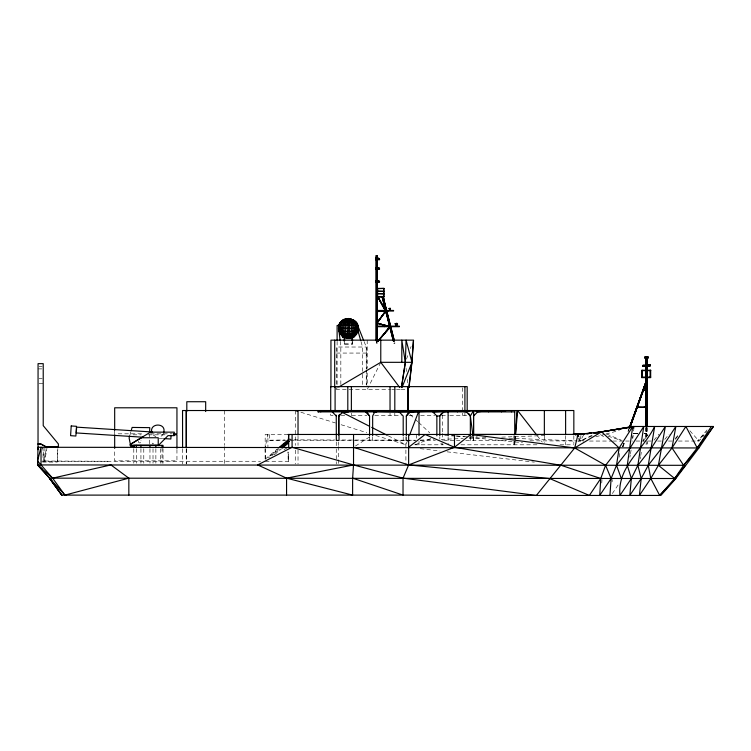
<?xml version="1.0" encoding="UTF-8"?>
<svg xmlns="http://www.w3.org/2000/svg" width="751" height="751" viewBox="0 0 751 751"><rect width="100%" height="100%" fill="white"/><g stroke="black" fill="none" stroke-linecap="round" stroke-linejoin="round"><path stroke-width="0.56" stroke-dasharray="3.75 2.82" d="M43.051 447.277L43.051 461.011L44.731 461.264L47.097 447.277L43.051 461.011L110.097 461.264M44.9 447.277L44.9 461.264L42.3 447.277M42.563 462.081L57.301 462.081L57.827 448.591M366.291 385.113L366.291 370.093M366.291 369.088L366.291 347.018L336.42 347.018L336.42 387.403M149.43 443.766L149.609 434.557M646.536 433.355L644.114 433.402M601.776 483.024L601.992 479.636M514.717 441.372L514.717 444.799L514.942 441.372M515.017 440.227L515.327 435.655M612.093 481.889L612.262 479.636M514.717 444.799L515.008 441.372M515.102 440.227L515.486 435.655M632.736 438.8L633.037 435.439M633.647 428.727L633.853 426.484M632.736 437.786L633.027 435.524M633.6 431.008L634.032 427.61M580.964 435.392L580.157 441.044L577.819 441.034L583.658 441.044M643.072 441.175L643.391 438.913M138.475 441.015C137.724 444.573 143.657 442.639 140.953 440.208M153.504 444.001L152.857 443.109L152.209 444.001M619.134 457.209L619.866 452.581M629.892 457.209L630.277 454.899M630.474 453.745L631.253 449.117M376.514 342.559L378.147 340.935M640.162 458.805L640.547 456.636M640.744 455.547L641.335 452.29M376.335 342.606L378.1 340.888L376.345 342.578M376.542 342.785L378.128 340.926M646.573 433.609L644.114 433.609M130.007 434.791L130.918 431.637M622.917 446.967L624.616 442.527M628.033 431.412L628.775 429.159M623.884 443.484L622.607 446.854L623.274 444.564M622.729 446.911L624.466 442.452M629.066 429.206L628.118 431.431M406.488 359.156L408.413 353.871M410.328 348.595L411.097 346.483M375.735 435.449L405.897 444.799L407.54 440.508M380.776 362.32L367.286 389.384L367.192 385.864M583.574 435.092L580.157 441.044L576.965 436.922M612.337 493.567L619.293 483.212M163.568 433.505L162.038 435.608L159.794 436.904M642.978 441.044L647.972 435.045M653.961 440.189L659.002 434.191M675.318 438.471L678.923 434.191M675.28 439.326L678.895 435.045M664.766 439.326L669.113 434.191M707.113 429.91L697.604 441.044L707.095 431.337M678.416 441.044L698.984 441.044L704.278 435.045M633.562 433.609L637.186 433.609L633.675 433.552M265.216 459.171L277.551 448.779M274.509 454.721L281.559 448.779M637.083 433.402L633.562 433.402M355.439 446.056L370.525 436.303M284.066 449.708L287.013 447.887M335.706 388.793L337.706 387.619M592.145 435.148L580.157 441.044L579.096 437.711M591.91 435.984L580.157 441.044L584.635 439.833M415.172 444.714L431.496 438.312M595.815 436.8L604.771 434.369M605.888 434.069L619.312 430.426M420.213 440.114L434.181 439.607M441.166 439.354L463.283 438.537M469.103 438.331L486.573 437.692M501.706 437.138L544.785 435.561M269.318 434.472L269.318 440.246L284.995 439.983M376.232 343.235L377.359 343.235M344.587 343.883L352.125 343.883M336.42 353.064L366.291 353.064M39.099 366.375L42.187 366.375M38.066 368.891L43.22 368.891M39.099 378.729L42.187 378.729M39.099 383.31L43.22 383.31M335.875 389.384L390.651 389.384M391.806 389.384L395.317 389.384M396.472 389.384L401.147 389.384M401.147 389.694L408.769 389.694M333.04 415.434L330.712 415.434L330.712 413.134M341.217 415.434L344.718 415.434M351.721 415.434L366.901 415.434M374.805 415.434L401.391 415.434M408.929 415.434L414.993 415.434M420.598 415.434L434.726 415.434M441.616 415.434L448.657 415.434M449.783 415.434L467.178 415.434M637.139 433.665L633.544 433.515L637.205 433.487M644.095 433.524L646.592 433.487M118.132 433.815L143.507 433.815M150.425 433.815L172.326 433.815M287.962 434.472L265.178 434.472L265.178 447.277L267.919 434.472L267.919 447.277M133.124 434.829L141.197 434.829M148.116 434.829L166.562 434.829M289.013 439.138L291.012 439.138M289.933 439.879L291.876 439.879M269.318 440.246L285.699 440.246M290.374 440.246L334.833 440.246M340.682 440.246L415.547 440.246L340.747 440.002M589.469 441.044L611.633 441.044M612.75 441.044L623.292 441.044M625.63 441.044L632.53 441.044M636.013 441.044L646.404 441.044M647.54 441.044L653.248 441.044M657.604 441.044L663.311 441.044M668.484 441.044L673.159 441.044M645.804 444.048L647.109 444.048L647.109 441.71M414.646 444.799L443.456 444.799M460.964 444.799L537.509 444.799M560.021 444.799L573.839 444.799M272.688 455.557L269.787 455.557L272.688 455.857M269.975 457.002L268.041 457.312M41.662 461.264L260.55 461.264M265.403 461.264L288.675 461.264L288.224 451.942M293.998 439.851L334.908 439.983M420.222 440.264L435.392 440.33M443.569 440.377L455.247 440.433M456.411 440.433L459.912 440.452M465.751 440.48L506.606 440.687M529.962 440.799L576.655 441.025M633.553 433.477L637.064 433.524M633.957 433.59L637.092 433.637M444.733 435.599L455.247 436.021M456.411 436.068L477.42 436.913M508.943 438.18L576.655 440.903M159.165 438.265L162.667 438.49M451.736 435.524L455.209 435.88M456.373 435.993L464.493 436.819M469.131 437.289L522.489 442.677M420.278 448.657L440.067 450.994M447.042 451.82L534.327 462.147M300.879 412.252L335.519 422.991M341.104 424.719L366.798 432.679M608.038 436.171L621.115 440.349M606.705 434.04L621.218 440.17M155.926 436.904L152.81 434.641M388.286 435.833L405.897 444.799M600.453 434.538L604.292 437.091M410.149 414.514L414.402 418.495M415.256 419.293L417.809 421.686M418.664 422.484L429.722 432.839M440.79 443.203L442.489 444.799L442.489 441.372M689.887 430.764L698.984 441.044M537.312 435.777L542.241 442.095M575.05 434.454L576.327 436.106M364.104 341.592L366.244 346.971L366.244 368.872M361.006 341.592L362.536 346.971L362.536 387.319M473.111 436.932L473.571 440.424L470.351 440.424L470.351 436.932M406.019 368.028L406.432 371.445M407.389 379.433L407.802 382.85M340.184 341.311L340.832 346.971L340.832 386.164M288.675 461.264L288.037 451.942L288.187 461.264M265.366 458.927L265.122 447.277L265.122 458.927M337.115 341.311L337.124 385.01M647.109 427.695L647.109 435.871M646.996 427.695L646.902 435.871M646.996 441.71L646.996 444.048M646.667 427.695L646.667 437.035M646.254 427.695L646.254 437.035M646.01 427.695L646.01 437.035M645.804 427.695L645.804 438.209M573.839 435.655L573.839 443.653M565.616 435.655L565.625 444.799M544.353 435.655L544.353 442.508M514.717 435.655L514.717 440.227M513.872 435.655L513.872 440.227M513.872 441.372L513.872 444.799M464.907 413.134L464.907 415.434M462.625 387.779L462.625 411.98M462.625 413.134L462.625 415.434M448.112 436.8L448.112 444.799M442.489 415.096L442.489 432.229M442.489 433.374L442.489 440.227M439.814 436.932L439.814 439.26M419.02 441.372L419.02 444.799M416.721 434.472L416.721 439.091M406.319 436.932L406.319 440.424L403.193 440.424L403.193 436.932M405.897 436.8L405.897 464.034M394.81 413.134L394.81 415.434M390.032 413.134L390.032 415.434M372.656 436.932L372.656 440.424L369.548 440.424L369.548 436.932M367.192 340.147L367.286 368.281M367.192 372.975L367.286 384.69M366.244 370.027L366.244 385.01M352.519 341.639L352.519 344.183L344.202 344.183L344.202 341.639M352.125 341.639L352.125 344.183M351.374 413.134L351.374 415.434M344.587 341.639L344.587 344.183M338.57 441.917L338.57 445.399M338.57 446.563L338.57 464.005M336.26 441.917L336.26 447.727M336.26 448.891L336.26 460.513M336.26 461.677L336.26 464.005M298.025 436.106L298.025 445.399M298.025 450.056L298.025 464.005M295.293 410.525L295.256 445.399M295.293 450.056L295.256 464.005M224.361 410.525L224.371 445.399M224.361 446.563L224.371 464.005M186.323 448.891L186.323 464.005M186.229 448.891L186.229 464.005M182.54 448.891L182.587 464.005M176.945 449.539L176.945 460.851L114.678 460.851L114.678 449.539M163.014 448.713L163.014 463.226M162.047 447.596L162.047 463.226M160.489 448.713L160.489 463.226M155.87 448.713L155.87 463.226M153.016 448.713L153.016 463.226M149.965 448.713L149.965 463.226M143.788 448.713L143.788 463.226M140.935 448.713L140.935 463.226M136.316 448.713L136.316 463.226M133.791 448.713L133.791 463.226M114.678 430.417L114.678 433.815M57.301 450.478L57.301 462.081M393.918 343.235L395.026 342.972L393.946 343.216M623.696 443.512L622.513 446.807L623.705 443.512M279.672 449.736L276.762 450.046L279.672 449.736M277.926 451.191L275.016 451.501L277.926 451.191M276.18 452.646L273.27 452.956L276.18 452.646M274.434 454.102L271.533 454.411L274.434 454.102M473.571 440.424L473.571 436.979L473.571 440.424"/><path stroke-width="1.13" d="M128.834 495.106L128.843 478.162L64.905 495.106L37.55 464.935L38.01 447.277L698.909 447.953L713.45 426.484L632.717 426.484L594.848 432.914M51.828 480.706L37.691 464.935L37.55 461.011L41.023 447.277L41.023 464.935L52.589 478.162L64.905 495.106M286.563 495.106L286.572 478.162L257.687 464.935L292.083 447.277L353.524 464.935L403.034 478.162L536.364 495.444L660.861 495.444L675.834 478.509L698.909 447.953L683.626 465.31L674.68 478.509L659.697 495.444L650.807 478.509L648.254 465.31L654.656 426.484C643.363 449.877 617.097 466.822 619.969 495.444L631.356 478.509L637.871 465.31L651.464 447.953L665.358 426.484L658.411 465.31L650.807 478.509L639.411 495.444L641.194 478.509L637.871 465.31L643.767 426.484L630.098 447.953L616.505 465.31L611.117 478.509L599.73 495.444L600.762 478.509L605.578 465.31L619.162 447.953L632.717 426.484L627.282 465.31L631.356 478.509L629.807 495.444L641.194 478.509L648.254 465.31L661.847 447.953L675.862 426.484L672.004 447.953L658.411 465.31L674.68 478.509L685.316 465.31L37.55 464.935L37.691 461.011M353.524 464.935L352.632 478.162L352.613 495.106L286.572 478.162L353.524 464.935L353.552 434.472M629.376 427.695L633.853 426.484L601.523 431.853L574.684 447.953L536.364 495.444L403.024 495.106L403.034 478.162L408.638 464.935L408.638 434.472M386.774 313.449L383.245 296.748L386.493 312.5M149.656 432.247L149.749 427.648L132.12 427.432L131.218 430.586M376.608 311.477L386.54 310.876L376.664 311.656M376.626 322.855L376.88 323.465M376.533 323.043L390.36 326.835L377.95 341.001M386.521 313.552L383.414 297.875M288.375 440.293L288.684 434.472L288.684 447.277M171.059 435.533L170.843 439.016L163.831 438.565M515.402 434.519L516.998 410.525M411.905 361.156L413.313 341.32M409.042 387.413L411.97 362.32L413.548 340.147L330.947 340.147L330.947 387.037M609.934 495.444L611.117 478.509L605.578 465.31L574.684 447.953L470.661 434.472L454.477 447.277L408.638 464.935L353.552 447.277M515.58 434.519L517.608 410.525L536.608 434.876M376.608 311.524L386.155 310.811L376.983 323.23L376.514 322.977L380.053 324.028L376.72 322.986M376.777 323.296L379.02 320.499M646.583 407.427L636.848 407.145M163.671 432.548C166.806 422.719 149.44 422.522 151.749 432.266M408.882 387.413L411.82 362.32M401.494 387.413L405.343 362.32L406.084 340.147L411.97 362.32L401.973 387.591M401.494 387.131L405.343 362.32L401.813 340.147L401.813 362.32M338.494 328.375C340.907 307.722 369.792 324.582 353.449 337.359L348.361 337.847L343.207 337.359C341.01 334.73 338.354 332.139 338.494 328.375L358.227 328.375M386.324 331.407L390.229 326.469L378.241 341.01L390.351 326.741M390.304 326.535L379.753 324.066M574.684 447.953L578.035 434.388L601.523 431.853L629.629 427.375M129.707 435.843L129.106 437.946L130.74 446.178L134.232 446.16M386.803 312.979L377.903 296.795L386.878 312.932M376.814 323.099L380.053 324.028M378.673 320.414L385.817 310.67L383.16 310.839L385.901 310.614L378.87 320.546M393.355 341.038L382.184 297.368L383.282 297.133M629.958 427.159L646.348 380.813L629.216 428.117M646.236 380.785L646.677 381.029L629.329 428.145L646.348 380.813M629.432 428.22L646.414 380.832M630.014 427.178L646.677 381.029L629.742 428.23M629.272 428.145L646.677 381.029L646.123 380.795M409.586 435.158L419.02 410.525L419.02 435.655M352.454 336.354L352.003 337.359L348.361 337.847L343.273 337.359C323.737 313.101 372.89 312.951 353.514 337.359L348.361 337.847L343.46 337.359C324.61 313.036 372.111 313.036 353.261 337.359L348.361 337.847L343.77 337.359C326.084 313.036 370.628 313.036 352.951 337.359L348.361 337.847L344.193 337.359C328.112 313.045 368.61 313.045 352.529 337.359L348.361 337.847L344.718 337.359C330.459 313.636 365.784 312.942 352.125 336.251M646.564 390.464L642.856 390.389M470.351 435.768L470.351 415.998L473.562 410.59L477.674 411.886L514.717 411.886M390.182 326.816L379.762 323.925M377.903 296.955L386.709 313.026M336.26 415.172L336.326 440.424L339.011 440.424L339.011 415.998L340.156 414.186M406.319 435.768L406.319 415.998L408.6 412.374L419.02 410.59M441.532 413.275L439.814 415.998L439.814 435.768M711.366 426.484L697.21 447.953L683.626 465.31L672.004 447.953L685.888 426.484L697.21 447.953L713.45 426.484M378.739 320.48L385.93 310.886M377.856 340.963L390.323 326.704L379.781 323.878M385.986 331.36L390.267 326.676L386.005 331.398M379.593 339.161L378.1 340.888L379.63 339.199M659.697 495.444L675.834 478.509L49.416 478.162L61.732 495.106L403.024 495.106L352.632 478.162M158.236 445.634L167.999 435.627L174.26 435.674L174.288 432.144L150.482 432.144L130.214 444.367L130.214 445.634L134.88 445.634M348.361 318.508L347.45 320.395L346.887 325.324L347.553 337.359L348.361 337.847L351.384 337.359C354.866 331.951 355.655 323.362 350.154 318.997L348.361 318.508L346.568 318.997C341.067 323.362 341.855 331.951 345.329 337.359L348.361 337.847L350.698 337.359C353.289 331.707 354.172 323.953 349.741 318.997L348.361 318.508L346.971 318.997C342.54 323.953 343.432 331.707 346.023 337.359L348.361 337.847L349.947 337.359C351.646 331.473 352.444 324.516 349.299 318.997L348.361 318.508L347.413 318.997C344.277 324.516 345.075 331.473 346.765 337.359L348.361 337.847L349.168 337.359L349.609 334.176L349.609 322.573L348.361 318.508L348.361 337.847M339.011 415.998L343.113 411.886M406.319 415.998L410.421 411.886L457.397 410.59L466.249 411.886L473.562 410.59L473.571 435.768M473.571 415.998L477.674 411.886L488.629 410.59L488.629 411.886M278.433 448.037L289.013 439.138M282.442 448.037L288.609 442.846M408.638 447.277L425.113 434.472L454.477 447.277L561.091 465.31L600.762 478.509L589.375 495.444L549.591 478.509L408.638 464.935M338.71 387.028L380.776 362.32L411.97 362.32M330.806 410.938L318.105 410.59L318.105 411.886L320.808 410.59L399.091 411.886L457.397 410.59L457.397 411.886M376.758 411.886L374.345 412.675L372.656 415.998L372.656 435.768M334.242 411.238L336.26 410.59M64.746 495.106L66.989 494.505M629.667 427.225L597.139 432.689M631.92 426.859L634.173 426.484M631.882 427.019L635.252 426.484M587.62 433.646L591.093 433.205M593.412 432.905L601.523 431.853L619.162 447.953L616.505 465.31L621.321 478.509M575.05 434.454L584.409 433.937M586.606 433.721L590.99 433.28M594.285 432.951L597.571 432.623L594.125 432.933M581.124 434.266L572.957 434.275L584.55 433.928M586.841 433.702L591.413 433.252M470.661 434.472L578.035 434.388L591.826 433.139M383.141 310.876L385.873 310.651M495.425 410.59L487.652 411.163L495.547 410.59L505.592 411.21M376.655 311.299L386.089 310.642M342.325 412.299L348.52 411.886L345.967 410.59M373.594 412.055L375.707 411.942M573.36 434.388L584.147 434.097M376.232 255.556L376.232 340.898L376.213 255.556L377.359 255.556L377.368 340.898M375.631 258.335L376.242 258.335M375.631 267.797L376.242 267.797M378.889 267.797L378.288 267.797L378.279 268.698L378.889 268.698L378.889 267.797L378.748 268.698M376.242 268.698L375.584 269.215L379.546 269.215L379.546 268.68L375.584 268.68L375.725 267.797M376.242 280.752L375.631 280.752L375.678 281.653M377.049 288.412L384.071 288.412L384.052 297.114L377.115 297.114M377.049 288.703L384.043 288.412M377.049 291.059L383.949 291.35M377.049 291.35L384.071 291.35M377.049 293.491L383.949 293.782M377.049 293.782L384.071 293.782M377.115 296.523L384.052 296.523M389.469 310.069L390.229 310.069L390.229 308.483M377.18 310.454L393.571 310.454L393.571 311.017L377.18 311.017M345.31 318.997L351.402 318.997M342.559 320.395L354.153 320.395M340.381 322.573L356.34 322.573M338.973 325.324L357.739 325.324M377.18 326.131L399.344 326.131L399.344 326.694L377.18 326.694M338.973 331.426L357.739 331.426M340.381 334.176L356.34 334.176M342.559 336.354L354.153 336.354M343.207 337.359L353.514 337.359M649.23 365.821L649.23 364.61L649.915 364.61M641.673 370.618L650.676 370.618M641.673 377.086L650.676 377.086M636.839 407.295L646.592 407.361L636.829 407.389M318.105 411.886L466.249 411.886L470.351 415.998L472.961 435.768M436.857 415.998L439.814 415.998L443.916 411.886L457.397 410.59L432.754 411.886L436.857 415.998L436.857 435.768M173.481 433.815L176.945 433.815L176.945 407.793L114.678 407.793L114.678 430.417M287.962 434.472L501.152 434.463M173.481 434.829L176.945 434.829L176.945 448.403M289.163 441.025L287.22 441.025L289.163 441.325M38.029 444.094L40.976 444.094L45.858 446.714L58.381 446.685L58.381 443.963L43.22 425.648L43.22 363.653L38.066 363.653L38.029 449.708M49.416 478.162L61.864 495.106M38.066 443.963L40.92 444.038L45.858 446.685M152.537 432.013L76.649 427.141L76.283 432.942L142.821 437.213M318.105 410.59L324.62 411.191M405.897 410.59L407.709 411.107M295.293 410.525L297.527 411.219M341.677 412.111L369.642 426.343M371.717 427.394L387.253 435.308M128.843 478.162L110.932 464.935L52.589 478.162L37.55 464.935M37.691 464.935L42.028 468.831M399.091 411.886L403.193 415.998L403.193 435.768M369.548 415.998L365.446 411.886L367.267 412.374L369.548 415.998L369.548 435.768M332.224 411.886L336.326 415.998M37.55 461.011L41.023 464.935M399.739 387.516L380.776 362.32L380.776 340.147M49.547 478.162L61.732 495.106M468.643 413.275L470.351 415.998M377.762 296.927L386.568 313.054M357.683 325.455L363.672 340.522M578.035 434.388L578.739 436.603M357.636 329.755L360.696 340.522M38.01 447.277L38.573 449.427M394.359 340.813L383.17 297.077L394.284 340.851M382.888 297.124L394.087 340.926M382.766 297.143L393.928 340.776M382.653 297.18L393.815 340.804M382.541 297.208L393.599 340.879M382.343 297.283L393.43 340.945M383.292 297.969L385.498 309.177M385.92 311.308L386.371 313.627M340.062 340.175L338.391 325.455L337.105 325.455L337.115 340.175M473.562 410.59L473.571 434.688M320.808 410.59L320.808 411.886M650.103 370.252L650.103 377.086M649.887 364.61L649.887 365.821L649.737 364.61M649.596 364.61L649.596 365.821M649.521 364.61L649.521 365.821M649.315 364.61L649.38 365.821M648.423 364.61L648.423 365.821L648.573 364.61L647.888 364.61L647.888 365.821M648.273 364.61L648.273 365.821M647.991 364.61L648.057 365.821M647.953 357.044L647.953 357.992M647.784 357.044L647.784 357.992M647.559 357.044L647.559 357.992M647.278 357.044L647.278 357.992M647.109 357.617L647.109 426.53M646.968 357.044L646.996 426.53M646.63 357.044L646.348 426.99M646.282 357.044L646.282 357.992M646.254 357.617L646.254 426.53M646.01 357.617L646.01 426.53M645.954 357.044L645.804 426.53M645.635 357.044L645.635 357.992M645.362 357.044L645.362 357.992M645.128 357.044L645.128 357.992M644.959 357.044L644.959 357.992M644.912 365.793L644.912 365.033L643.119 365.033L643.119 365.793M642.255 370.252L642.255 377.086M573.839 434.519L573.839 410.525L182.54 410.525L182.587 447.727M565.616 410.525L565.616 434.519M544.353 410.525L544.353 434.519M514.717 410.525L514.717 434.519M511.487 410.59L511.487 411.886M501.565 410.59L501.565 411.886M467.178 410.825L467.178 386.624L330.722 386.624L330.722 410.825M464.907 386.624L464.907 410.825M454.477 434.472L454.477 447.277M448.112 410.525L448.112 435.655M396.913 323.7L396.913 326.075L395.758 326.075L395.758 323.7M394.81 386.624L394.81 410.825M390.032 386.624L390.032 410.825M388.22 310.454L388.22 311.017M388.22 326.131L388.22 326.694M384.596 310.454L384.596 311.017M384.596 326.131L384.596 326.694M383.545 288.506L383.545 296.523M378.889 281.653L378.898 280.752L378.288 280.752L378.382 281.653M378.795 258.335L378.87 259.236L378.889 258.335L378.288 258.335L378.279 259.236M378.748 280.752L378.842 281.653M378.626 258.335L378.682 259.236M378.682 267.797L378.682 268.698M378.626 280.752L378.626 281.653M378.56 258.335L378.495 259.236M378.495 267.797L378.438 268.698M378.438 280.752L378.56 281.653M377.612 288.412L377.622 296.523M377.18 255.556L377.255 340.898M377.077 255.556L377.077 340.898L376.852 255.556M376.73 255.556L376.73 340.898M376.026 258.335L376.026 259.236M375.969 267.797L375.969 268.698M376.026 280.752L375.969 281.653M375.838 258.335L375.904 259.236M375.904 267.797L375.838 268.698M375.782 280.752L375.838 281.653M375.725 258.335L375.725 259.236M352.519 335.866L352.519 341.067M352.125 336.166L352.125 340.579M351.374 386.624L351.374 410.825M347.807 386.624L347.807 410.825M344.587 336.166L344.587 340.579M344.202 335.866L344.202 341.067M338.57 415.172L338.57 434.942M335.096 386.624L335.096 410.825M334.702 340.147L334.702 387.037M298.025 410.525L298.025 434.942M292.083 434.472L292.083 447.277M205.68 411.539L205.68 401.729L186.811 401.729L186.811 411.539M186.323 410.525L186.323 447.727M186.229 410.525L186.229 447.727M163.014 447.596L163.014 445.362L133.791 445.362L133.791 447.596M162.047 445.362L162.047 447.596M155.87 445.362L155.87 447.596M149.965 445.362L149.965 447.596M140.935 445.362L140.935 447.596M136.316 445.362L136.316 447.596M114.678 434.829L114.678 448.403M646.564 413.998L646.545 427.122L646.583 413.998M71.214 425.967L70.585 435.683L75.879 436.031L76.499 426.305L71.214 425.967M389.009 308.53C390.098 310.83 391.731 306.934 389.009 308.53M395.073 323.756L395.805 324.798L397.636 324.028L396.866 323.221L395.073 323.756M644.048 407.295L646.442 407.361L644.048 407.295M645.55 390.257L646.442 390.323L645.55 390.257M141.451 437.767L130.458 444.395L130.458 445.212L158.245 445.212L158.226 437.749L141.451 437.767M646.442 390.36L645.55 390.389L646.451 390.389M646.442 407.389L644.048 407.427L646.451 407.427M379.546 259.217L375.584 259.217L375.584 259.752L379.546 259.752L379.546 259.217M379.546 281.634L375.584 281.634L375.584 282.169L379.546 282.169L379.546 281.634M648.104 357.044L644.818 357.044L644.856 357.992L648.104 357.992L648.066 357.044M650.413 365.775L642.509 366.169L650.413 365.775M650.676 370.252L641.673 370.252L641.673 377.631L650.676 377.631L650.676 370.252M288.384 442.47L285.483 442.78L288.384 442.47M286.647 443.925L283.737 444.235L286.647 443.925M284.901 445.381L281.991 445.69L284.901 445.381M283.155 446.836L280.245 447.145L283.155 446.836M408.028 410.825L408.028 386.624L407.981 410.825M376.617 340.898L376.617 255.556L376.504 340.898"/></g></svg>
